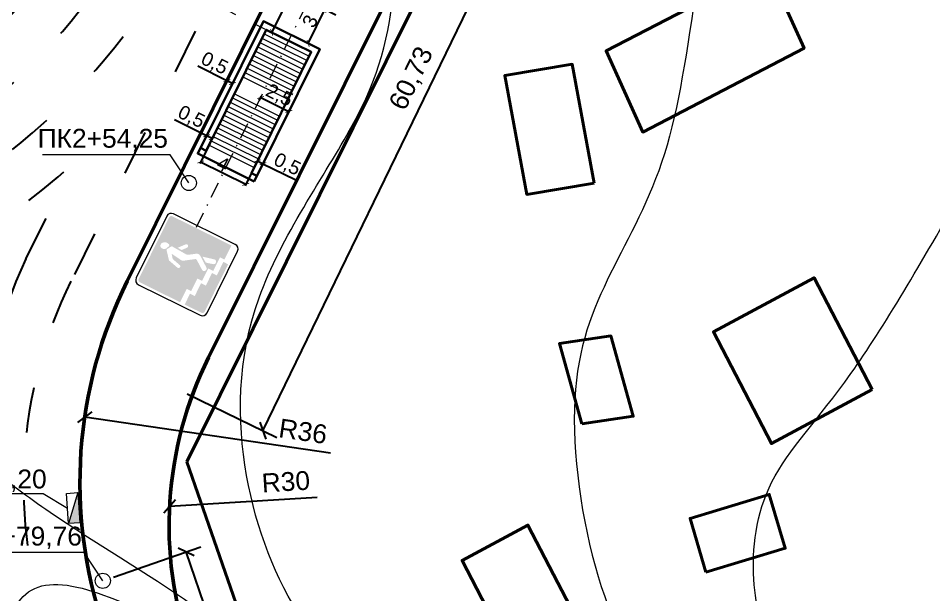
# Model space of a CAD drawing. Header units: millimetres. Extents: x -2123 to 34701, y -1286 to 835.
# Drawn here: x 54.2 to 127, y 226.3 to 272.1 of the extents above; entities that cross this region are included whole.
import ezdxf

# ---------------------------------------------------------------- set-up
doc = ezdxf.new("R2010")
doc.units = ezdxf.units.MM
doc.linetypes.add('ACAD_ISO03W100', pattern=[30, 12, -18])
doc.linetypes.add('DASHDOT', pattern=[25.4, 12.7, -6.35, 0, -6.35])
doc.layers.get('0').update_dxf_attribs({"lineweight": 15})
for name, color, linetype, lineweight in [('1 Відмітки', 7, 'Continuous', 25), ('2 Позначення', 80, 'Continuous', 20), ('вертикалка', 6, 'Continuous', 15), ('Горизонталі', 7, 'Continuous', 18), ('Дор. Розм.', 7, 'Continuous', 50), ('Забудова', 40, 'Continuous', 40), ('поздовжній профіль', 250, 'Continuous', 15), ('Пішохідні переходи', 7, 'Continuous', 13), ('Текст', 7, 'Continuous', 15), ('Червоні лінії', 10, 'Continuous', 40)]:
    doc.layers.add(name, color=color, linetype=linetype, lineweight=lineweight)
doc.layers.add('Озелення', color=7, linetype='Continuous', lineweight=15, true_color=0x2bad00)
doc.layers.add('Розміри', color=7, linetype='Continuous')
doc.layers.add('Розмітка', color=7, linetype='ACAD_ISO03W100')
doc.styles.get("Standard").update_dxf_attribs({"font": 'arial.ttf'})
doc.dimstyles.new('ISO-25', dxfattribs={"dimtxt": 1.5, "dimasz": 1, "dimexe": 1.25, "dimexo": 0.625, "dimtad": 3, "dimtxsty": 'Standard', "dimblk": 'OBLIQUE', "dimcen": 2.5, "dimadec": 0, "dimazin": 0, "dimtfac": 1, "dimtmove": 1, "dimatfit": 3, "dimfxl": 1, "dimarcsym": 0})
doc.dimstyles.new('Переход', dxfattribs={"dimscale": 0.1, "dimtxt": 11, "dimasz": 4, "dimexe": 1.25, "dimexo": 0.625, "dimgap": 0.9, "dimtad": 1, "dimtxsty": 'Standard', "dimblk": 'ARCHTICK', "dimcen": 2.5, "dimadec": 0, "dimazin": 0, "dimtfac": 1, "dimtmove": 0, "dimatfit": 3, "dimldrblk": 'ARCHTICK', "dimfxl": 1, "dimarcsym": 0})

# ---------------------------------------------------------------- blocks, each defined once
blk = doc.blocks.new('_Oblique')
at = {"color": 0, "linetype": 'ByBlock', "lineweight": -2}
blk.add_line((-0.5, -0.5), (0.5, 0.5), dxfattribs=at)
blk = doc.blocks.new('*D214')
at = {"layer": 'Defpoints', "color": 0, "lineweight": 20, "transparency": 16777216}
for p in [(59.483, 240.416), (95.105, 235.21)]:
    blk.add_point(p, dxfattribs=at)
at = {"layer": 'Текст', "color": 0, "lineweight": -2, "transparency": 16777216}
blk.add_line((79.037, 237.558), (59.483, 240.416), dxfattribs=at)
at = {"layer": 'Текст', "color": 0, "lineweight": -2, "transparency": 16777216, "rotation": 171.6861396678972}
blk.add_blockref('_Oblique', (59.483, 240.416), dxfattribs=at)
at = {"layer": 'Текст', "color": 0, "transparency": 16777216, "insert": (76.847, 239.285), "char_height": 1.5, "attachment_point": 5, "rotation": 351.68614}
blk.add_mtext('R36', dxfattribs=at)
blk = doc.blocks.new('*D260')
at = {"layer": 'Defpoints', "color": 0, "transparency": 16777216}
for p in [(96.177, 235.172), (66.235, 233.304)]:
    blk.add_point(p, dxfattribs=at)
at = {"layer": 'Текст', "color": 0, "lineweight": -2, "transparency": 16777216}
blk.add_line((77.978, 234.037), (66.235, 233.304), dxfattribs=at)
at = {"layer": 'Текст', "color": 0, "lineweight": -2, "transparency": 16777216, "rotation": 183.5693325474957}
blk.add_blockref('_Oblique', (66.235, 233.304), dxfattribs=at)
at = {"layer": 'Текст', "color": 0, "transparency": 16777216, "insert": (75.481, 235.275), "char_height": 1.5, "attachment_point": 5, "rotation": 3.56933}
blk.add_mtext('R30', dxfattribs=at)
blk = doc.blocks.new('*D262')
at = {"layer": 'Defpoints', "color": 0, "transparency": 16777216}
for p in [(93.579, 297.166), (100.163, 293.971), (67.063, 242.529)]:
    blk.add_point(p, dxfattribs=at)
at = {"layer": 'Текст', "color": 0, "lineweight": -2, "transparency": 16777216}
for p, q in [((94.141, 296.893), (101.288, 293.425)), ((73.648, 239.334), (100.163, 293.971)), ((67.626, 242.256), (74.772, 238.788))]:
    blk.add_line(p, q, dxfattribs=at)
for p, rotation in [((100.163, 293.971), 64.11287095607632), ((73.648, 239.334), 244.1128709560763)]:
    blk.add_blockref('_Oblique', p, dxfattribs=dict(at, rotation=rotation))
at = {"layer": 'Текст', "color": 0, "transparency": 16777216, "insert": (85.532, 267.319), "char_height": 1.5, "attachment_point": 5, "rotation": 64.11287}
blk.add_mtext('60,73', dxfattribs=at)
blk = doc.blocks.new('столб')
at = {"layer": 'поздовжній профіль', "color": 160}
for points in [[(-500, 0, 0, 0, 0), (-1000, 0, 350, 0, 0), (-1700, 0, 0, 0, 0)], [(500, 0, 0, 0, 0), (1000, 0, 350, 0, 0), (1700, 0, 0, 0, 0)]]:
    blk.add_lwpolyline(points, format="xyseb", dxfattribs=at)
blk.add_circle((0, 0), 500, dxfattribs=at)
blk = doc.blocks.new('*D416')
at = {"layer": 'Defpoints', "color": 0, "transparency": 16777216}
for p in [(67.547, 229.696), (61.177, 227.493), (74.255, 189.691)]:
    blk.add_point(p, dxfattribs=at)
at = {"layer": 'Розміри', "color": 0, "lineweight": -2, "transparency": 16777216}
for p, q in [((61.768, 227.697), (68.728, 230.105)), ((80.625, 191.894), (67.547, 229.696)), ((74.846, 189.895), (81.806, 192.303))]:
    blk.add_line(p, q, dxfattribs=at)
for p, rotation in [((67.547, 229.696), 109.0834815740782), ((80.625, 191.894), 289.0834815740782)]:
    blk.add_blockref('_Oblique', p, dxfattribs=dict(at, rotation=rotation))
at = {"layer": 'Розміри', "color": 0, "transparency": 16777216, "insert": (75.4, 211.25), "char_height": 1.5, "attachment_point": 5, "rotation": 289.08348}
blk.add_mtext('40', dxfattribs=at)
blk = doc.blocks.new('_ArchTick')
at = {"color": 0, "linetype": 'ByBlock', "const_width": 0.15}
blk.add_lwpolyline([(-0.5, -0.5), (0.5, 0.5)], dxfattribs=at)
blk = doc.blocks.new('*D541')
at = {"layer": 'Defpoints', "color": 0, "transparency": 16777216}
for p in [(75.693, 274.812), (73.916, 271.228), (74.352, 271.012)]:
    blk.add_point(p, dxfattribs=at)
at = {"layer": 'Пішохідні переходи', "color": 0, "lineweight": -2, "transparency": 16777216}
for p, q in [((76.129, 274.596), (74.352, 271.012)), ((75.749, 274.784), (76.241, 274.54)), ((73.972, 271.201), (74.464, 270.956))]:
    blk.add_line(p, q, dxfattribs=at)
at = {"layer": 'Пішохідні переходи', "color": 0, "lineweight": -2, "transparency": 16777216, "xscale": 0.4, "yscale": 0.4, "zscale": 0.4}
for p, rotation in [((76.129, 274.596), 63.62593605461714), ((74.352, 271.012), 243.6259360546172)]:
    blk.add_blockref('_ArchTick', p, dxfattribs=dict(at, rotation=rotation))
at = {"layer": 'Пішохідні переходи', "color": 0, "transparency": 16777216, "insert": (74.681, 273.114), "char_height": 1.1, "attachment_point": 5, "rotation": 63.62594}
blk.add_mtext('4', dxfattribs=at)
blk = doc.blocks.new('*D542')
at = {"layer": 'Defpoints', "color": 0, "transparency": 16777216}
for p in [(73.214, 260.794), (73.003, 260.367), (73.451, 260.145)]:
    blk.add_point(p, dxfattribs=at)
at = {"layer": 'Пішохідні переходи', "color": 0, "lineweight": -2, "transparency": 16777216}
for p, q in [((73.03, 260.423), (73.27, 260.906)), ((73.214, 260.794), (73.662, 260.572)), ((73.478, 260.201), (73.718, 260.684)), ((73.662, 260.572), (76.217, 259.308))]:
    blk.add_line(p, q, dxfattribs=at)
at = {"layer": 'Пішохідні переходи', "color": 0, "lineweight": -2, "transparency": 16777216, "xscale": 0.4, "yscale": 0.4, "zscale": 0.4}
for p, rotation in [((73.214, 260.794), 153.6638065348969), ((73.662, 260.572), 333.6638065348969)]:
    blk.add_blockref('_ArchTick', p, dxfattribs=dict(at, rotation=rotation))
at = {"layer": 'Пішохідні переходи', "color": 0, "transparency": 16777216, "insert": (75.568, 260.467), "char_height": 1.1, "attachment_point": 5, "rotation": 333.66381}
blk.add_mtext('0,5', dxfattribs=at)
blk = doc.blocks.new('*D543')
at = {"layer": 'Defpoints', "color": 0, "transparency": 16777216}
for p in [(69.452, 262.211), (68.706, 260.703), (73.037, 260.436)]:
    blk.add_point(p, dxfattribs=at)
at = {"layer": 'Пішохідні переходи', "color": 0, "lineweight": -2, "transparency": 16777216}
for p, q in [((69.424, 262.155), (68.65, 260.591)), ((72.291, 258.929), (68.706, 260.703)), ((73.009, 260.38), (72.235, 258.817))]:
    blk.add_line(p, q, dxfattribs=at)
at = {"layer": 'Пішохідні переходи', "color": 0, "lineweight": -2, "transparency": 16777216, "xscale": 0.4, "yscale": 0.4, "zscale": 0.4}
for p, rotation in [((68.706, 260.703), 153.6638065349073), ((72.291, 258.929), 333.6638065349072)]:
    blk.add_blockref('_ArchTick', p, dxfattribs=dict(at, rotation=rotation))
at = {"layer": 'Пішохідні переходи', "color": 0, "transparency": 16777216, "insert": (70.474, 260.542), "char_height": 1.1, "attachment_point": 5, "rotation": 333.66381}
blk.add_mtext('4', dxfattribs=at)
blk = doc.blocks.new('*D544')
at = {"layer": 'Defpoints', "color": 0, "transparency": 16777216}
for p in [(68.97, 262.363), (69.418, 262.141), (69.629, 262.569)]:
    blk.add_point(p, dxfattribs=at)
at = {"layer": 'Пішохідні переходи', "color": 0, "lineweight": -2, "transparency": 16777216}
for p, q in [((69.181, 262.791), (66.627, 264.055)), ((68.998, 262.419), (69.237, 262.903)), ((69.629, 262.569), (69.181, 262.791)), ((69.446, 262.197), (69.685, 262.681))]:
    blk.add_line(p, q, dxfattribs=at)
at = {"layer": 'Пішохідні переходи', "color": 0, "lineweight": -2, "transparency": 16777216, "xscale": 0.4, "yscale": 0.4, "zscale": 0.4}
for p, rotation in [((69.181, 262.791), 153.6601113316434), ((69.629, 262.569), 333.6601113316434)]:
    blk.add_blockref('_ArchTick', p, dxfattribs=dict(at, rotation=rotation))
at = {"layer": 'Пішохідні переходи', "color": 0, "transparency": 16777216, "insert": (67.942, 264.242), "char_height": 1.1, "attachment_point": 5, "rotation": 333.66011}
blk.add_mtext('0,5', dxfattribs=at)
blk = doc.blocks.new('*D545')
at = {"layer": 'Defpoints', "color": 0, "transparency": 16777216}
for p in [(70.792, 267.165), (70.819, 267.221), (71.265, 267)]:
    blk.add_point(p, dxfattribs=at)
at = {"layer": 'Пішохідні переходи', "color": 0, "lineweight": -2, "transparency": 16777216}
for p, q in [((70.792, 267.165), (68.47, 268.315)), ((70.792, 267.165), (70.736, 267.053)), ((71.238, 266.945), (70.792, 267.165)), ((71.237, 266.944), (71.182, 266.833))]:
    blk.add_line(p, q, dxfattribs=at)
at = {"layer": 'Пішохідні переходи', "color": 0, "lineweight": -2, "transparency": 16777216, "xscale": 0.4, "yscale": 0.4, "zscale": 0.4}
for p, rotation in [((70.792, 267.165), 153.6638065349139), ((71.238, 266.945), 333.6638065349139)]:
    blk.add_blockref('_ArchTick', p, dxfattribs=dict(at, rotation=rotation))
at = {"layer": 'Пішохідні переходи', "color": 0, "transparency": 16777216, "insert": (69.785, 268.502), "char_height": 1.1, "attachment_point": 5, "rotation": 333.66381}
blk.add_mtext('0,5', dxfattribs=at)
blk = doc.blocks.new('*D546')
at = {"layer": 'Defpoints', "color": 0, "transparency": 16777216}
for p in [(78.585, 272.822), (79.502, 272.369), (78.171, 269.68)]:
    blk.add_point(p, dxfattribs=at)
at = {"layer": 'Пішохідні переходи', "color": 0, "lineweight": -2, "transparency": 16777216}
for p, q in [((77.254, 270.134), (78.585, 272.822)), ((79.446, 272.396), (78.473, 272.878)), ((78.115, 269.708), (77.142, 270.189))]:
    blk.add_line(p, q, dxfattribs=at)
at = {"layer": 'Пішохідні переходи', "color": 0, "lineweight": -2, "transparency": 16777216, "xscale": 0.4, "yscale": 0.4, "zscale": 0.4}
for p, rotation in [((78.585, 272.822), 63.66380653490516), ((77.254, 270.134), 243.6638065349052)]:
    blk.add_blockref('_ArchTick', p, dxfattribs=dict(at, rotation=rotation))
at = {"layer": 'Пішохідні переходи', "color": 0, "transparency": 16777216, "insert": (77.403, 271.903), "char_height": 1.1, "attachment_point": 5, "rotation": 63.66381}
blk.add_mtext('3', dxfattribs=at)
blk = doc.blocks.new('5-17-1')
h = blk.add_hatch(color=5)
h.paths.add_polyline_path([(6.742, 3.041, 0.414214), (6.531, 3.252), (0.45, 3.252, 0.414214), (0.239, 3.041), (0.239, -0.931), (1.554, -0.931), (1.554, -1.375), (2.787, -1.375), (2.787, -1.842), (4.019, -1.842), (4.019, -2.334), (5.351, -2.334), (5.351, -2.777), (6.742, -2.777)])
h.paths.add_polyline_path([(4.433, 2.357), (4.396, 2.225), (4.345, 2.16), (4.264, 2.138), (4.116, 2.195), (3.933, 2.276), (3.869, 2.342), (3.804, 2.488), (3.796, 2.59), (3.796, 2.656), (3.848, 2.751), (3.891, 2.81), (3.994, 2.853), (4.104, 2.861), (4.228, 2.817), (4.382, 2.663), (4.425, 2.539)], flags=16)
h.paths.add_polyline_path([(4.34, 1.911), (4.348, 1.865), (4.268, 0.457, 0.163851), (4.319, 0.272), (4.714, -0.315, -0.317132), (4.706, -0.719), (4.029, -1.643, -0.900401), (3.638, -1.441), (4.259, -0.578, 0.312757), (4.26, -0.464), (3.66, 0.427, -0.184538), (3.612, 0.636), (3.75, 1.635), (3.409, 1.37), (3.375, 1.326), (3.358, 1.293), (3.164, 0.533), (3.134, 0.486), (3.073, 0.447), (3.025, 0.441), (2.96, 0.45), (2.908, 0.485), (2.881, 0.524), (2.867, 0.561), (2.872, 0.63), (3.113, 1.573), (3.824, 2.173), (3.864, 2.189), (3.901, 2.192), (3.948, 2.176), (4.307, 1.948)], flags=16)
h.paths.add_polyline_path([(5.071, 0.862), (5.095, 0.777), (5.074, 0.697), (5.013, 0.634), (4.932, 0.608), (4.846, 0.632), (4.435, 0.989), (4.455, 1.391)], flags=16)
h.paths.add_polyline_path([(4.726, -0.918), (4.98, -1.996, -0.855356), (4.551, -2.074), (4.384, -1.421)], flags=16)
h.paths.add_polyline_path([(5.129, -2.788), (3.798, -2.788), (3.798, -2.321), (2.565, -2.321), (2.565, -1.853), (1.308, -1.853), (1.308, -1.388), (0.239, -1.388), (0.239, -3.041, 0.414214), (0.45, -3.252), (5.12, -3.252)])
at = {"color": 5}
for p, q in [((6.531, 3.491), (0.45, 3.491)), ((0, 3.041), (0, -3.041)), ((6.981, -3.041), (6.981, 3.041)), ((0.45, -3.491), (6.531, -3.491))]:
    blk.add_line(p, q, dxfattribs=at)
for centre, start, end in [((0.45, 3.041), 90, 180), ((6.531, 3.041), 0, 90), ((0.45, -3.041), 180, 270), ((6.531, -3.041), 270, 0)]:
    blk.add_arc(centre, 0.45, start, end, dxfattribs=at)
blk = doc.blocks.new('*D573')
at = {"color": 0, "lineweight": -2, "transparency": 16777216}
for p, q in [((73.368, 265.614), (73.536, 265.951)), ((73.48, 265.839), (75.72, 264.73)), ((75.609, 264.505), (75.776, 264.842))]:
    blk.add_line(p, q, dxfattribs=at)
at = {"layer": 'Defpoints', "color": 0, "transparency": 16777216}
for p in [(73.341, 265.558), (75.581, 264.449), (75.72, 264.73)]:
    blk.add_point(p, dxfattribs=at)
at = {"color": 0, "lineweight": -2, "transparency": 16777216, "xscale": 0.4, "yscale": 0.4, "zscale": 0.4}
for p, rotation in [((73.48, 265.839), 153.663806534907), ((75.72, 264.73), 333.6638065349069)]:
    blk.add_blockref('_ArchTick', p, dxfattribs=dict(at, rotation=rotation))
at = {"color": 0, "transparency": 16777216, "insert": (74.934, 265.958), "char_height": 1.1, "attachment_point": 5, "rotation": 333.66381}
blk.add_mtext('2,5', dxfattribs=at)

msp = doc.modelspace()

# ---------------------------------------------------------------- hatches: boundary and pattern name
at = {"layer": 'вертикалка'}
h = msp.add_hatch(color=0, dxfattribs=at)
h.dxf.hatch_style = 1
h.paths.add_polyline_path([(58.944, 234.412), (59.096, 232.016), (58.198, 231.959)])
at = {"layer": 'Озелення'}
h = msp.add_hatch(dxfattribs=at)
h.set_pattern_fill('GRASS', color=0, scale=0.1)
h.paths.add_polyline_path([(34.896, 261.527, 0.348483), (64.067, 306.313, -0.041781), (24.517, 292.552)])
h.paths.add_polyline_path([(26.634, 272.211), (27.467, 267.693), (30.507, 268.254), (29.674, 272.772)], flags=25)

# ---------------------------------------------------------------- linework, layer by layer
at = {"layer": '2 Позначення', "color": 0}
for points in [[(67.767, 259.037), (66.287, 261.282), (56.136, 261.281)], [(58.122, 233.157), (56.181, 234.309), (45.806, 234.31)], [(60.924, 227.399), (59.444, 229.644), (49.293, 229.643)]]:
    msp.add_lwpolyline(points, dxfattribs=at)
at = {"layer": 'вертикалка', "color": 0}
msp.add_line((58.944, 234.412), (58.198, 231.959), dxfattribs=at)
msp.add_lwpolyline([(59.096, 232.016), (58.198, 231.959), (58.046, 234.354), (58.944, 234.412)], close=True, dxfattribs=at)
at = {"layer": 'Горизонталі', "color": 0}
for points, knots in [([(95.551, 508.478), (89.987, 512.71), (75.298, 514.216), (55.304, 512.427), (35.449, 505.796), (33.26, 504.939), (10.751, 503.138), (-7.481, 503.138), (-24.363, 499.987), (-38.768, 488.733), (-45.746, 473.877), (-59.927, 426.383), (-68.541, 408.671), (-83.786, 382.266), (-90.764, 364.034), (-94.815, 342.2), (-104.719, 328.245), (-125.815, 319.746), (-140.173, 315.899), (-156.203, 306.635), (-159.418, 305.131, 249), (-163.756, 294.691, 249), (-155.376, 281.808, 249), (-156.598, 270.039, 249), (-166.602, 256.596, 249), (-201.328, 236.547, 249)], [3.25659, 3.25659, 3.25659, 3.25659, 4, 5, 6, 7, 8, 9, 10, 11, 12, 13, 14, 15, 16, 17, 18, 19, 20, 20, 20, 21, 22, 23, 24, 24, 24, 24]), ([(-155.213, 226.947), (-137.228, 237.331), (-120.488, 246.996), (-110.484, 260.439), (-109.262, 272.207), (-112.107, 282.824), (-112.107, 295.879), (-102.203, 308.934), (-84.196, 323.565), (-75.794, 338.118), (-70.668, 357.245), (-61.237, 378.711), (-49.314, 399.363), (-41.854, 406.822), (-33.776, 417.651), (-27.474, 434.533), (-18.02, 443.987), (5.501, 457.567), (21.148, 461.759), (35.763, 476.374), (51.607, 483.039), (65.3, 483.039), (74.116, 483.039), (81.63, 470.024), (90.998, 449.651), (102.815, 432.019), (115.945, 425.829), (128.211, 429.116), (139.392, 429.116), (143.626, 418.53), (143.626, 402.399), (139.499, 382.891), (134.997, 357.193), (131.621, 333.934), (122.898, 313.97), (116.083, 301.893), (113.274, 295.351)], [0, 0, 0, 0, 1, 2, 3, 4, 5, 6, 7, 8, 9, 10, 11, 12, 13, 14, 15, 16, 17, 18, 19, 20, 21, 22, 23, 24, 25, 26, 27, 28, 29, 30, 31, 32, 33, 33.826839, 33.826839, 33.826839, 33.826839]), ([(81.201, 219.063), (79.484, 220.657), (75.535, 225.386), (71.597, 235.271), (71.597, 249.901), (82.102, 264.532), (84.519, 273.555), (84.519, 290.98), (89.152, 308.271), (98.752, 324.898), (102.562, 339.119), (98.483, 346.184), (90.355, 364.134), (79.288, 376.889), (67.442, 383.728), (46.79, 395.651), (27.893, 398.835), (14.401, 395.22), (5.759, 388.893), (-2.4, 380.734), (-21.064, 373.7), (-35.882, 368.26), (-45.261, 358.882), (-49.387, 349.503), (-55.577, 332.996), (-65.604, 315.63), (-80.137, 301.097), (-87.077, 294.157), (-88.778, 290.417), (-87.652, 282.164), (-84.276, 278.6), (-79.739, 270.742), (-76.972, 260.416), (-79.024, 247.463), (-81.316, 238.909), (-84.651, 233.583), (-92.547, 229.024), (-101.908, 229.024), (-114.475, 229.024), (-126.292, 229.024), (-133.42, 229.024), (-143.549, 229.024), (-148.622, 228.28)], [3.429277, 3.429277, 3.429277, 3.429277, 4, 5, 6, 7, 8, 9, 10, 11, 12, 13, 14, 15, 16, 17, 18, 19, 20, 21, 22, 23, 24, 25, 26, 27, 28, 29, 30, 31, 32, 33, 34, 35, 36, 37, 38, 39, 40, 41, 42, 43, 43, 43, 43]), ([(189.808, 231.446), (170.63, 231.446), (151.405, 226.294), (133.626, 219.831), (120.121, 219.831), (113.908, 221.182), (112.287, 227.124), (113.098, 235.497), (120.121, 242.52), (128.899, 257.724), (140.606, 278.001), (145.51, 290.329), (155.233, 307.169), (160.29, 319.347), (162.371, 326.962)], [0, 0, 0, 0, 1, 2, 3, 4, 5, 6, 7, 8, 9, 10, 11, 11.916278, 11.916278, 11.916278, 11.916278]), ([(111.597, 290.869), (109.756, 285.185), (107.913, 273.391), (106.111, 260.593), (101.062, 251.848), (97.483, 243.149), (99.733, 226.642), (105.436, 216.766), (119.616, 210.136), (130.12, 210.136), (137.461, 208.169), (150.522, 204.669)], [34.117156, 34.117156, 34.117156, 34.117156, 35, 36, 37, 38, 39, 40, 41, 42, 43, 43, 43, 43]), ([(-92.71, 203.645), (-89.141, 204.024), (-82.005, 204.933), (-73.928, 206.315), (-64.158, 207.357), (-57.255, 212.176), (-53.386, 218.877), (-48.794, 236.015), (-44.75, 254.511), (-40.842, 265.192), (-36.218, 269.816), (-27.425, 273.398), (-15.181, 273.398), (-6.584, 269.881), (2.209, 261.089), (5.511, 248.765), (6.572, 235.232), (5.27, 227.026), (7.576, 218.419), (7.576, 192.377), (10.48, 186.255), (15.69, 181.044), (27.483, 174.236), (35.966, 169.338), (43.882, 167.217), (49.742, 170.601), (54.254, 178.415), (56.392, 186.394), (55.159, 199.671), (55.159, 211.265), (53.207, 218.55), (53.207, 226.114), (57.504, 227.938), (65.319, 224.421), (70.399, 222.337), (75.342, 217.394), (78.728, 214.616), (79.598, 213.936)], [6.552392, 6.552392, 6.552392, 6.552392, 7, 8, 9, 10, 11, 12, 13, 14, 15, 16, 17, 18, 19, 20, 21, 22, 23, 24, 25, 26, 27, 28, 29, 30, 31, 32, 33, 34, 35, 36, 37, 38, 39, 40, 40.323256, 40.323256, 40.323256, 40.323256]), ([(80.701, 206.029), (80.431, 206.105), (72.648, 208.224), (64.011, 206.309), (60.945, 182.408), (45.001, 164.963), (36.093, 164.963), (24.822, 168.859), (15.912, 176.518), (10.523, 179.629), (3.524, 183.67), (0.008, 187.186), (-2.22, 207.155), (-4.408, 226.068), (-6.44, 243.575), (-17.382, 252.329), (-30.669, 254.361), (-36.843, 248.186), (-41.454, 236.072), (-47.238, 221.848), (-56.929, 210.125), (-62.634, 204.419), (-73.125, 203.006), (-83.224, 200.3), (-91.256, 198.148), (-97.087, 196.94), (-104.291, 198.87), (-116.419, 209.027), (-122.111, 212.313), (-126.8, 214.97), (-137.893, 219.173), (-147.746, 216.533), (-151.861, 212.418)], [0.964693, 0.964693, 0.964693, 0.964693, 1, 2, 3, 4, 5, 6, 7, 8, 9, 10, 11, 12, 13, 14, 15, 16, 17, 18, 19, 20, 21, 22, 23, 24, 25, 26, 27, 28, 29, 30, 30, 30, 30])]:
    msp.add_open_spline(points, degree=3, knots=knots, dxfattribs=at)
for points in [[(137.205, 193.154), (132.098, 196.103), (115.427, 200.57), (88.385, 209.948), (78.381, 217.139), (68.524, 225.646), (56.185, 232.77), (47.119, 240.273), (35.443, 256.572), (31.377, 271.745), (27.912, 284.676), (24.454, 290.666), (14.487, 290.666), (2.095, 287.346), (-13.53, 283.159), (-29.004, 283.159), (-46.857, 283.159), (-55.89, 277.944), (-62.067, 240.169), (-64.605, 230.699), (-72.889, 222.415), (-79.131, 216.173), (-87.777, 213.856), (-97.585, 212.489), (-104.005, 218.909), (-110.69, 222.768), (-118.402, 224.835), (-128.266, 224.835), (-133.165, 227.663), (-143.911, 227.663), (-148.185, 225.779), (-151.467, 222.809)], [(190.747, 228.66), (176.161, 228.66), (156.174, 225.688), (149.961, 220.286), (150.501, 211.373), (150.501, 202.729), (147.53, 194.896), (131.766, 190.672), (115.546, 186.326), (108.543, 179.323), (112.687, 174.098), (123.325, 176.949)]]:
    msp.add_open_spline(points, degree=3, dxfattribs=at)
at = {"layer": 'Дор. Розм.', "color": 0}
for p, q in [((62.87, 251.237), (87.376, 300.529)), ((69.334, 245.146), (96.581, 299.949))]:
    msp.add_line(p, q, dxfattribs=at)
at = {"layer": 'Дор. Розм.', "color": 0, "linetype": 'ACAD_ISO03W100', "lineweight": 20, "ltscale": 0.1}
msp.add_line((27.501, 294.498), (73.824, 271.274), dxfattribs=at)
at = {"layer": 'Дор. Розм.', "color": 0}
for centre, radius, start, end in [((21.254, 302.306), 44, 202.66167, 5.78846), ((95.105, 235.21), 36, 153.5641, 198.49686), ((96.197, 231.79), 30, 153.5641, 199.08348)]:
    msp.add_arc(centre, radius, start, end, dxfattribs=at)
at = {"layer": 'Дор. Розм.', "color": 0, "lineweight": 20}
msp.add_arc((21.254, 302.306), 43, 202.66167, 5.34717, dxfattribs=at)
at = {"layer": 'Забудова', "color": 0}
for points in [[(113.768, 276.207), (116.688, 269.753), (103.865, 263.086), (100.945, 269.54)], [(100.009, 259.018), (98.251, 268.48), (92.88, 267.584), (94.638, 258.122)], [(122.093, 242.607), (114.096, 238.312), (109.482, 247.199), (117.479, 251.494)], [(99.01, 239.878), (97.237, 246.266), (101.33, 246.881), (103.103, 240.492)], [(108.883, 228.083), (107.622, 232.365), (113.924, 234.269), (115.185, 229.987)], [(94.575, 219.241), (89.495, 229.025), (94.727, 231.835), (99.806, 222.051)]]:
    msp.add_lwpolyline(points, close=True, dxfattribs=at)
at = {"layer": 'Пішохідні переходи', "color": 0, "linetype": 'DASHDOT', "lineweight": 15, "ltscale": 0.1}
msp.add_line((68.378, 255.533), (90.563, 300.345), dxfattribs=at)
at = {"layer": 'Пішохідні переходи', "color": 0}
for p, q in [((73.747, 270.888), (77.332, 269.113)), ((73.41, 270.207), (76.995, 268.432)), ((73.579, 270.547), (77.164, 268.773)), ((73.073, 269.526), (76.658, 267.751)), ((73.242, 269.866), (76.826, 268.092)), ((72.736, 268.844), (76.321, 267.07)), ((72.904, 269.185), (76.489, 267.41)), ((72.399, 268.163), (75.983, 266.389)), ((72.567, 268.504), (76.152, 266.729)), ((72.062, 267.482), (75.646, 265.708)), ((72.23, 267.823), (75.815, 266.048)), ((71.227, 265.797), (74.812, 264.023)), ((71.396, 266.138), (74.981, 264.363)), ((70.89, 265.116), (74.475, 263.342)), ((71.059, 265.457), (74.644, 263.682)), ((70.553, 264.435), (74.138, 262.661)), ((70.722, 264.776), (74.307, 263.001)), ((70.216, 263.754), (73.801, 261.979)), ((70.385, 264.095), (73.969, 262.32)), ((69.879, 263.073), (73.464, 261.298)), ((70.047, 263.413), (73.632, 261.639)), ((69.373, 262.051), (72.958, 260.277)), ((69.542, 262.392), (73.126, 260.617)), ((69.71, 262.732), (73.295, 260.958))]:
    msp.add_line(p, q, dxfattribs=at)
at = {"layer": 'Пішохідні переходи', "color": 0, "lineweight": 30}
msp.add_lwpolyline([(72.962, 259.158), (68.481, 261.377), (73.69, 271.898), (78.171, 269.68)], close=True, dxfattribs=at)
msp.add_lwpolyline([(68.703, 261.825), (69.151, 261.603), (73.916, 271.228), (77.501, 269.454), (72.736, 259.828), (73.184, 259.607)], dxfattribs=at)
at = {"layer": 'Розмітка', "color": 0, "ltscale": 0.3}
for p, q in [((84.309, 303.344), (58.394, 251.22)), ((54.812, 253.001), (58.562, 260.544))]:
    msp.add_line(p, q, dxfattribs=at)
for centre, radius, start, end in [((21.254, 302.306), 52, 199.58828, 8.86185), ((21.254, 302.306), 48, 201.0344, 7.41573), ((21.254, 302.306), 56, 261.0679, 311.77644), ((92.361, 235.414), 41.464, 154.90271, 198.02691), ((91.261, 235.021), 36.643, 153.7636, 199.29465)]:
    msp.add_arc(centre, radius, start, end, dxfattribs=at)
at = {"layer": 'Червоні лінії', "color": 0}
for p, q in [((67.617, 236.864), (103.207, 308.448)), ((136.095, 38.927), (67.617, 236.864))]:
    msp.add_line(p, q, dxfattribs=at)

# ---------------------------------------------------------------- block references
at = {"color": 0, "xscale": 0.001200000000244472, "yscale": 0.001200000000244472, "zscale": 0.001200000000244472}
for p, rotation in [((67.767, 259.037), 63.12039938263973), ((60.924, 227.399), 104.35750419517)]:
    msp.add_blockref('столб', p, dxfattribs=dict(at, rotation=rotation))
at = {"color": 0, "linetype": 'Continuous', "xscale": 0.9, "yscale": 0.9, "zscale": 0.9, "rotation": 63.69765091395509}
msp.add_blockref('5-17-1', (66.222, 249.734), dxfattribs=at)

# ---------------------------------------------------------------- texts
at = {"layer": '1 Відмітки', "color": 0, "char_height": 1.5}
for s, insert, attachment_point, rotation in [('ПК2+54,25', (55.748, 263.342), 1, 0.00412), ('ПК2+79,20', (46.104, 234.469), 7, 359.99588), ('ПК2+79,76', (48.906, 231.704), 1, 0.00412)]:
    msp.add_mtext_dynamic_manual_height_columns(s, width=7.02543, gutter_width=12.5, heights=[0], dxfattribs=dict(at, insert=insert, attachment_point=attachment_point, rotation=rotation))

# ---------------------------------------------------------------- dimensions: what is measured, and where the dimension line sits
at = {"color": 0}
dim = msp.add_aligned_dim(p1=(73.341, 265.558), p2=(75.581, 264.449), distance=0.314, dimstyle='Переход', dxfattribs=at)
dim.commit()
dim.dimension.update_dxf_attribs({"geometry": '*D573', "text_midpoint": (74.934, 265.958)})
at = {"layer": 'Пішохідні переходи', "color": 0}
for base, p1, p2, angle, picture, middle in [((74.352, 271.012), (75.693, 274.812), (73.916, 271.228), 243.62594, '*D541', (75.254, 272.83)), ((78.585, 272.822), (78.171, 269.68), (79.502, 272.369), 63.66381, '*D546', (77.987, 271.614)), ((69.629, 262.569), (68.97, 262.363), (69.418, 262.141), 333.66011, '*D544', (67.609, 263.569)), ((68.706, 260.703), (73.037, 260.436), (69.452, 262.211), 153.66381, '*D543', (70.19, 259.969)), ((73.214, 260.794), (73.451, 260.145), (73.003, 260.367), 153.66381, '*D542', (75.235, 259.794))]:
    dim = msp.add_linear_dim(base=base, p1=p1, p2=p2, angle=angle, dimstyle='Переход', dxfattribs=at)
    dim.commit()
    dim.dimension.update_dxf_attribs({"geometry": picture, "text_midpoint": middle, "dimtype": 161})
dim = msp.add_aligned_dim(p1=(71.265, 267), p2=(70.819, 267.221), distance=0.062, dimstyle='Переход', dxfattribs=at)
dim.commit()
dim.dimension.update_dxf_attribs({"geometry": '*D545', "text_midpoint": (69.785, 268.502)})
at = {"layer": 'Розміри', "color": 0}
dim = msp.add_aligned_dim(p1=(74.255, 189.691), p2=(61.177, 227.493), distance=-6.74, dimstyle='ISO-25', dxfattribs=at)
dim.commit()
dim.dimension.update_dxf_attribs({"geometry": '*D416', "text_midpoint": (75.4, 211.25)})
at = {"layer": 'Текст', "color": 0}
dim = msp.add_aligned_dim(p1=(67.063, 242.529), p2=(93.579, 297.166), distance=-7.319, dimstyle='ISO-25', dxfattribs=at)
dim.commit()
dim.dimension.update_dxf_attribs({"geometry": '*D262', "text_midpoint": (85.532, 267.319)})
for center, mpoint, picture, middle in [((95.105, 235.21), (59.483, 240.416), '*D214', (76.646, 237.908)), ((96.177, 235.172), (66.235, 233.304), '*D260', (75.568, 233.886))]:
    dim = msp.add_radius_dim(center=center, mpoint=mpoint, dimstyle='ISO-25', dxfattribs=at)
    dim.commit()
    dim.dimension.update_dxf_attribs({"geometry": picture, "text_midpoint": middle, "dimtype": 164})

doc.saveas('drawing.dxf')
